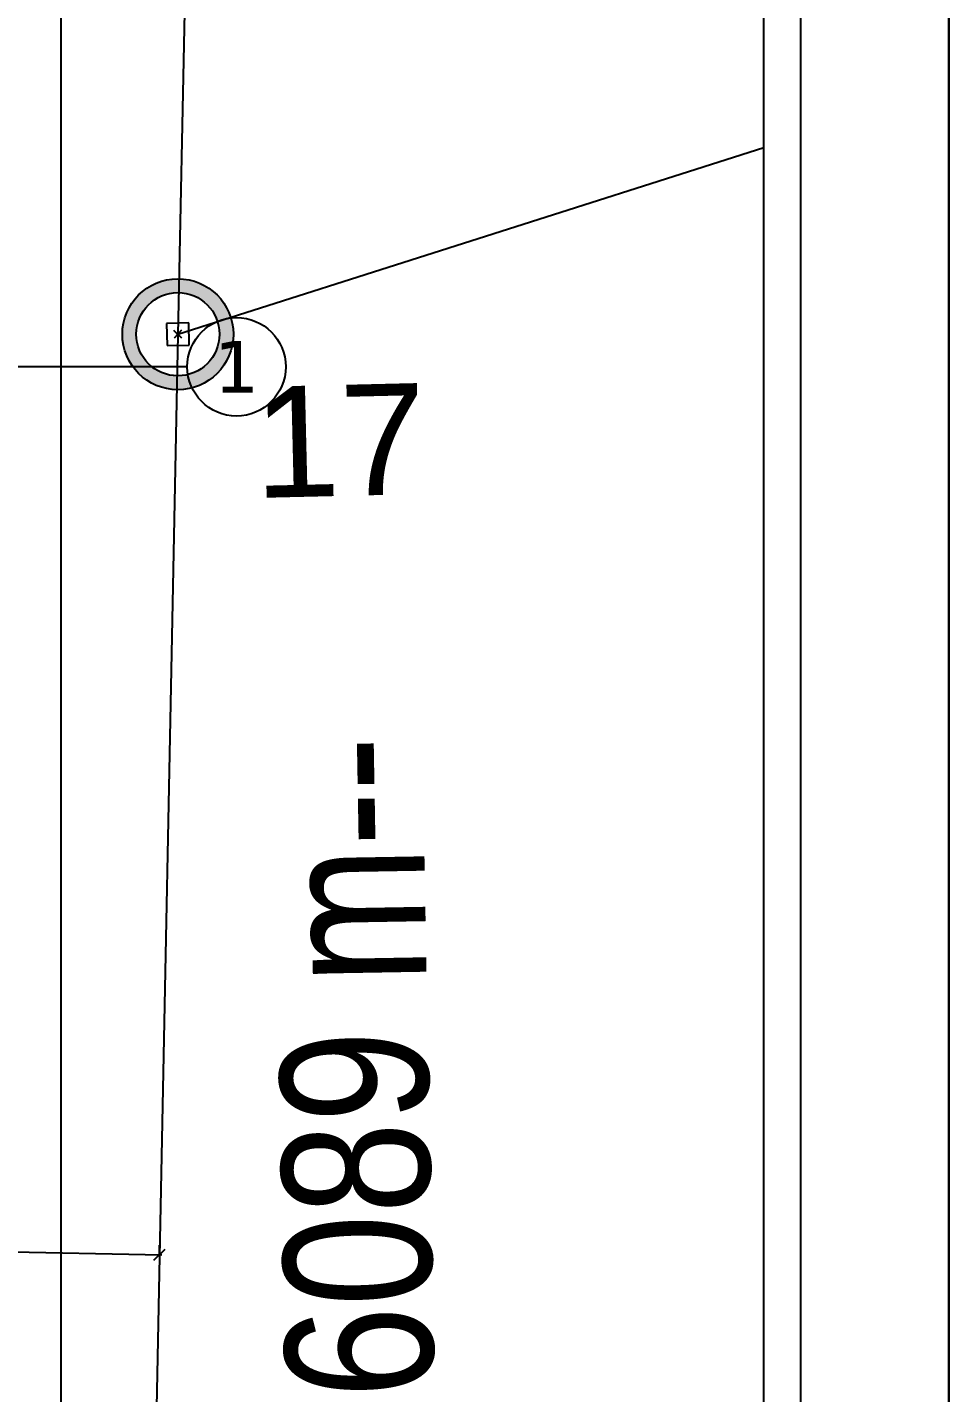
# Model space of a CAD drawing. Header units: millimetres. Extents: x 43168.9 to 43194.6, y -25545.1 to -25543.4.
# Drawn here: x 43171.1763 to 43171.2759, y -25544.2148 to -25544.0672 of the extents above; entities that cross this region are included whole.
import ezdxf
from ezdxf.enums import TextEntityAlignment as Align

# ---------------------------------------------------------------- set-up
doc = ezdxf.new("R2010")
doc.units = ezdxf.units.MM
doc.header["$LTSCALE"] = 200
for name, color, linetype in [('arsasiniri_sgh', 10, 'Continuous'), ('olcu-uyg_sgh', 193, 'Continuous'), ('olcuaks_sgh', 41, 'Continuous'), ('pafta_sgh', 11, 'Continuous'), ('sembol_sgh', 8, 'Continuous'), ('yazi-mahal_sgh', 12, 'Continuous')]:
    doc.layers.add(name, color=color, linetype=linetype)
doc.styles.add('1-200', font='arial.ttf', dxfattribs={"height": 60})
doc.styles.add('text1', font='VERDANA.TTF')
doc.styles.add('text2', font='arial.ttf')

msp = doc.modelspace()

# ---------------------------------------------------------------- hatches: boundary and pattern name
h = msp.add_hatch(color=256)
edge = h.paths.add_edge_path()
edge.add_arc((43171.19254, -25544.1004), 0.006, 0, 360)
edge = h.paths.add_edge_path(flags=16)
edge.add_arc((43171.19254, -25544.1004), 0.0045, 0, 360)

# ---------------------------------------------------------------- linework, layer by layer
at = {"color": 0, "linetype": 'ByBlock', "lineweight": -2}
for p, q in [((43171.19371, -25544.09917), (43171.19131, -25544.09923)), ((43171.19131, -25544.09923), (43171.19137, -25544.10163)), ((43171.19297, -25544.10081), (43171.19211, -25544.09998)), ((43171.19295, -25544.09996), (43171.19213, -25544.10083)), ((43171.19377, -25544.10157), (43171.19371, -25544.09917)), ((43171.19137, -25544.10163), (43171.19377, -25544.10157)), ((43171.18993, -25544.20046), (43171.19116, -25544.19929))]:
    msp.add_line(p, q, dxfattribs=at)
msp.add_line((43171.19356, -25544.10392), (43171.17088, -25544.10392))
at = {"color": 0, "linetype": 'Continuous', "lineweight": -2}
for radius in [0.006, 0.0045]:
    msp.add_circle((43171.19254, -25544.1004), radius, dxfattribs=at)
at = {"linetype": 'Continuous'}
msp.add_circle((43171.19888, -25544.10392), 0.00532, dxfattribs=at)
at = {"layer": 'arsasiniri_sgh', "color": 14}
for p, q in [((43171.20176, -25543.64889), (43171.19254, -25544.10046)), ((43171.19254, -25544.1004), (43171.25588, -25544.08021)), ((43171.19254, -25544.1004), (43171.25588, -25544.08021)), ((43171.19254, -25544.10046), (43171.18855, -25544.29934))]:
    msp.add_line(p, q, dxfattribs=at)
at = {"layer": 'olcu-uyg_sgh'}
for p, q in [((43171.09032, -25544.19786), (43171.1908, -25544.19988)), ((43171.19055, -25544.19987), (43171.19057, -25544.19887))]:
    msp.add_line(p, q, dxfattribs=at)
at = {"layer": 'olcuaks_sgh'}
msp.add_line((43171.17988, -25543.83767), (43171.17988, -25544.76892), dxfattribs=at)
at = {"layer": 'pafta_sgh'}
for p, q in [((43171.27588, -25544.97), (43171.27588, -25543.51)), ((43171.27588, -25543.51), (43171.27588, -25544.97)), ((43171.25988, -25544.954), (43171.25988, -25543.526)), ((43171.25588, -25544.95), (43171.25588, -25543.53))]:
    msp.add_line(p, q, dxfattribs=at)

# ---------------------------------------------------------------- texts
at = {"linetype": 'Continuous', "style": 'text1'}
msp.add_attdef('1', text='', height=0.0056, dxfattribs=at).set_placement((43171.19888, -25544.10392), align=Align.MIDDLE)
at = {"layer": 'sembol_sgh', "color": 1, "ltscale": 50, "style": '1-200'}
msp.add_text('17', height=0.012, rotation=1.3638, dxfattribs=at).set_placement((43171.20087, -25544.1181))
at = {"layer": 'yazi-mahal_sgh', "style": 'text2', "width": 0.8}
msp.add_text('--6089 m--', height=0.016, rotation=91.0003, dxfattribs=at).set_placement((43171.22043, -25544.22718))

doc.saveas('drawing.dxf')
